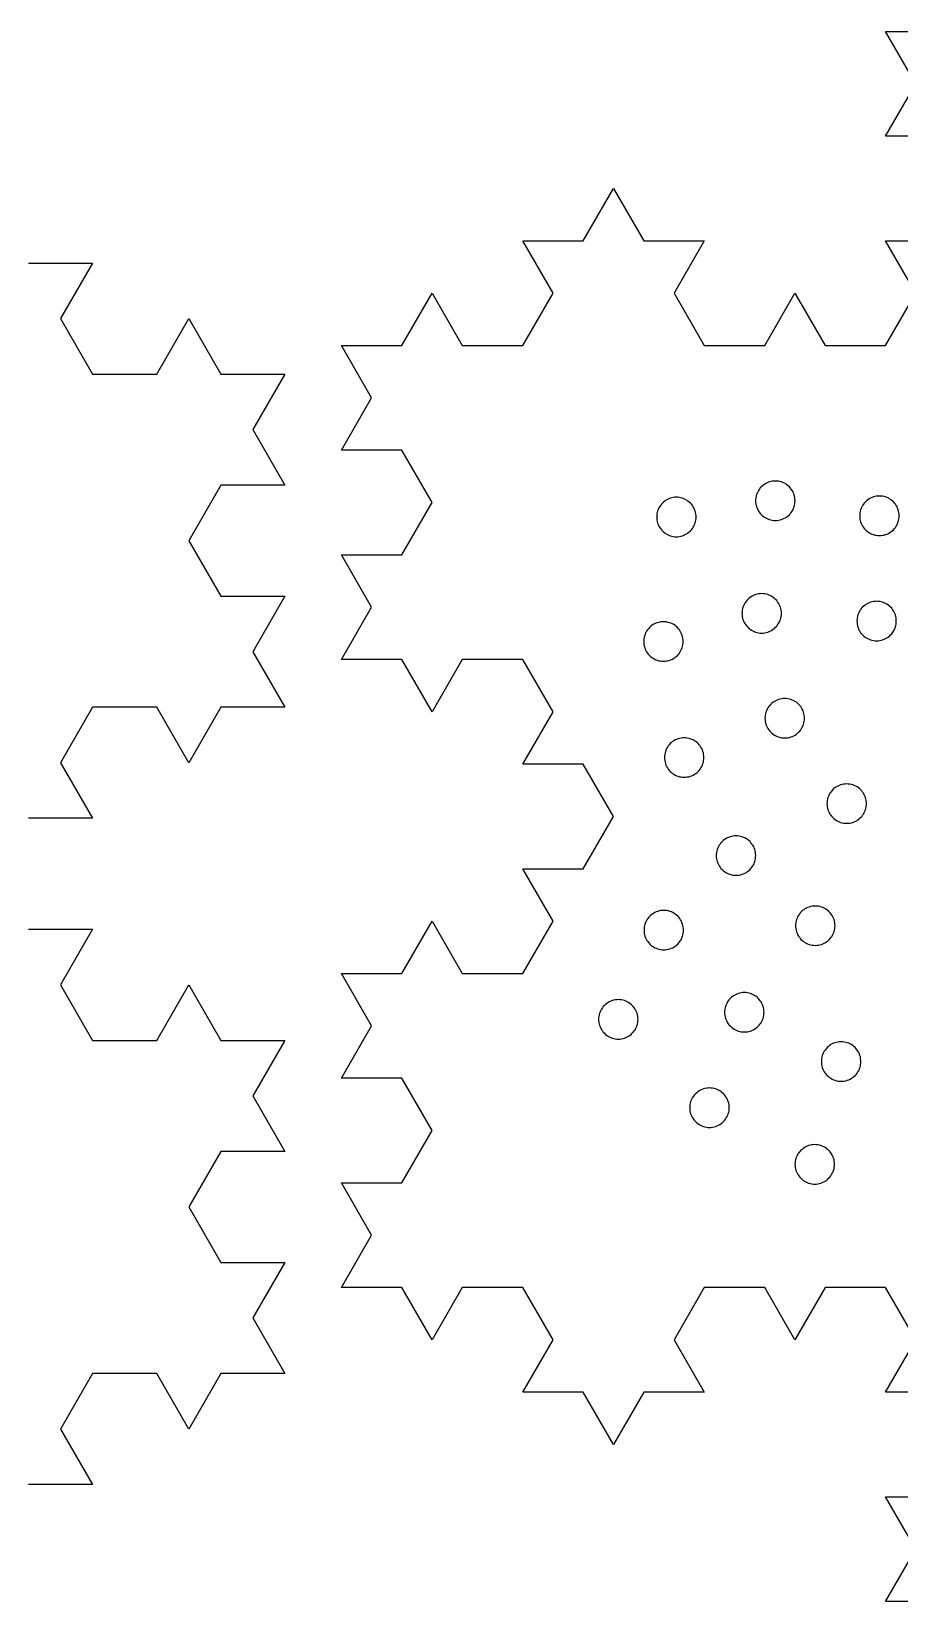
# Model space of a CAD drawing. Header units: millimetres. Extents: x 0 to 377, y 0 to 280.
# Drawn here: x 238.8 to 300.4, y 157.4 to 268.9 of the extents above; entities that cross this region are included whole.
import ezdxf

# ---------------------------------------------------------------- set-up
doc = ezdxf.new("R2010")
doc.units = ezdxf.units.MM
doc.layers.add('CUT', color=1, linetype='Continuous')

msp = doc.modelspace()

# ---------------------------------------------------------------- linework, layer by layer
at = {"layer": 'CUT'}
for points in [[(303.66, 261.43), (299.37, 261.43), (301.51, 265.14), (299.37, 268.86), (303.66, 268.86)], [(303.66, 172.27), (299.37, 172.27), (301.51, 175.99), (299.37, 179.7), (295.08, 179.7), (292.94, 175.99), (290.79, 179.7), (286.5, 179.7), (284.36, 175.99), (286.5, 172.27), (282.21, 172.27), (280.07, 168.56), (277.92, 172.27), (273.63, 172.27), (275.78, 175.99), (273.63, 179.7), (269.34, 179.7), (267.2, 175.99), (265.05, 179.7), (260.76, 179.7), (262.91, 183.41), (260.76, 187.13), (265.05, 187.13), (267.2, 190.84), (265.05, 194.56), (260.76, 194.56), (262.91, 198.27), (260.76, 201.99), (265.05, 201.99), (267.2, 205.7), (269.34, 201.99), (273.63, 201.99), (275.78, 205.7), (273.63, 209.42), (277.92, 209.42), (280.07, 213.13), (277.92, 216.85), (273.63, 216.85), (275.78, 220.56), (273.63, 224.28), (269.34, 224.28), (267.2, 220.56), (265.05, 224.28), (260.76, 224.28), (262.91, 227.99), (260.76, 231.71), (265.05, 231.71), (267.2, 235.42), (265.05, 239.14), (260.76, 239.14), (262.91, 242.85), (260.76, 246.57), (265.05, 246.57), (267.2, 250.28), (269.34, 246.57), (273.63, 246.57), (275.78, 250.28), (273.63, 254), (277.92, 254), (280.07, 257.71), (282.21, 254), (286.5, 254), (284.36, 250.28), (286.5, 246.57), (290.79, 246.57), (292.94, 250.28), (295.08, 246.57), (299.37, 246.57), (301.51, 250.28), (299.37, 254), (303.66, 254)], [(238.56, 252.41), (243.11, 252.41), (240.84, 248.47), (243.11, 244.53), (247.66, 244.53), (249.94, 248.47), (252.21, 244.53), (256.76, 244.53), (254.49, 240.59), (256.76, 236.65), (252.21, 236.65), (249.94, 232.71), (252.21, 228.77), (256.76, 228.77), (254.49, 224.83), (256.76, 220.89), (252.21, 220.89), (249.94, 216.95), (247.66, 220.89), (243.11, 220.89), (240.84, 216.95), (243.11, 213.01), (238.56, 213.01)], [(238.56, 205.13), (243.11, 205.13), (240.84, 201.19), (243.11, 197.24), (247.66, 197.24), (249.94, 201.19), (252.21, 197.24), (256.76, 197.24), (254.49, 193.3), (256.76, 189.36), (252.21, 189.36), (249.94, 185.42), (252.21, 181.48), (256.76, 181.48), (254.49, 177.54), (256.76, 173.6), (252.21, 173.6), (249.94, 169.66), (247.66, 173.6), (243.11, 173.6), (240.84, 169.66), (243.11, 165.72), (238.56, 165.72)], [(303.66, 157.41), (299.37, 157.41), (301.51, 161.13), (299.37, 164.84), (303.66, 164.84)]]:
    msp.add_lwpolyline(points, dxfattribs=at)
for points in [[(292.84, 235.01), (292.88, 235.11), (292.91, 235.22), (292.93, 235.33), (292.94, 235.43), (292.95, 235.54), (292.94, 235.65), (292.93, 235.76), (292.91, 235.87), (292.88, 235.98), (292.84, 236.08), (292.8, 236.18), (292.74, 236.28), (292.68, 236.37), (292.61, 236.45), (292.54, 236.53), (292.46, 236.61), (292.37, 236.68), (292.28, 236.74), (292.18, 236.79), (292.08, 236.84), (291.98, 236.88), (291.87, 236.91), (291.77, 236.93), (291.66, 236.94), (291.55, 236.94), (291.44, 236.94), (291.33, 236.93), (291.22, 236.91), (291.12, 236.88), (291.01, 236.84), (290.91, 236.79), (290.82, 236.74), (290.73, 236.68), (290.64, 236.61), (290.56, 236.53), (290.48, 236.45), (290.42, 236.37), (290.35, 236.28), (290.3, 236.18), (290.25, 236.08), (290.22, 235.98), (290.19, 235.87), (290.17, 235.76), (290.15, 235.65), (290.15, 235.54), (290.15, 235.43), (290.17, 235.33), (290.19, 235.22), (290.22, 235.11), (290.25, 235.01), (290.3, 234.91), (290.35, 234.81), (290.42, 234.72), (290.48, 234.64), (290.56, 234.55), (290.64, 234.48), (290.73, 234.41), (290.82, 234.35), (290.91, 234.3), (291.01, 234.25), (291.12, 234.21), (291.22, 234.18), (291.33, 234.16), (291.44, 234.15), (291.55, 234.14), (291.66, 234.15), (291.77, 234.16), (291.87, 234.18), (291.98, 234.21), (292.08, 234.25), (292.18, 234.3), (292.28, 234.35), (292.37, 234.41), (292.46, 234.48), (292.54, 234.55), (292.61, 234.64), (292.68, 234.72), (292.74, 234.81), (292.8, 234.91), (292.84, 235.01)], [(285.82, 233.85), (285.86, 233.96), (285.89, 234.06), (285.91, 234.17), (285.92, 234.28), (285.93, 234.39), (285.92, 234.5), (285.91, 234.61), (285.89, 234.72), (285.86, 234.82), (285.82, 234.93), (285.77, 235.03), (285.72, 235.12), (285.66, 235.21), (285.59, 235.3), (285.52, 235.38), (285.43, 235.45), (285.35, 235.52), (285.26, 235.58), (285.16, 235.64), (285.06, 235.68), (284.96, 235.72), (284.85, 235.75), (284.74, 235.77), (284.64, 235.79), (284.53, 235.79), (284.42, 235.79), (284.31, 235.77), (284.2, 235.75), (284.09, 235.72), (283.99, 235.68), (283.89, 235.64), (283.79, 235.58), (283.7, 235.52), (283.62, 235.45), (283.54, 235.38), (283.46, 235.3), (283.39, 235.21), (283.33, 235.12), (283.28, 235.03), (283.23, 234.93), (283.19, 234.82), (283.16, 234.72), (283.14, 234.61), (283.13, 234.5), (283.13, 234.39), (283.13, 234.28), (283.14, 234.17), (283.16, 234.06), (283.19, 233.96), (283.23, 233.85), (283.28, 233.75), (283.33, 233.66), (283.39, 233.57), (283.46, 233.48), (283.54, 233.4), (283.62, 233.33), (283.7, 233.26), (283.79, 233.2), (283.89, 233.14), (283.99, 233.1), (284.09, 233.06), (284.2, 233.03), (284.31, 233.01), (284.42, 232.99), (284.53, 232.99), (284.64, 232.99), (284.74, 233.01), (284.85, 233.03), (284.96, 233.06), (285.06, 233.1), (285.16, 233.14), (285.26, 233.2), (285.35, 233.26), (285.43, 233.33), (285.52, 233.4), (285.59, 233.48), (285.66, 233.57), (285.72, 233.66), (285.77, 233.75), (285.82, 233.85)], [(300.22, 233.94), (300.26, 234.04), (300.29, 234.15), (300.31, 234.26), (300.33, 234.36), (300.33, 234.47), (300.33, 234.58), (300.31, 234.69), (300.29, 234.8), (300.26, 234.91), (300.22, 235.01), (300.18, 235.11), (300.12, 235.21), (300.06, 235.3), (299.99, 235.38), (299.92, 235.46), (299.84, 235.54), (299.75, 235.61), (299.66, 235.67), (299.57, 235.72), (299.47, 235.77), (299.36, 235.81), (299.26, 235.84), (299.15, 235.86), (299.04, 235.87), (298.93, 235.87), (298.82, 235.87), (298.71, 235.86), (298.6, 235.84), (298.5, 235.81), (298.39, 235.77), (298.29, 235.72), (298.2, 235.67), (298.11, 235.61), (298.02, 235.54), (297.94, 235.46), (297.86, 235.38), (297.8, 235.3), (297.74, 235.21), (297.68, 235.11), (297.64, 235.01), (297.6, 234.91), (297.57, 234.8), (297.55, 234.69), (297.53, 234.58), (297.53, 234.47), (297.53, 234.36), (297.55, 234.26), (297.57, 234.15), (297.6, 234.04), (297.64, 233.94), (297.68, 233.84), (297.74, 233.74), (297.8, 233.65), (297.86, 233.57), (297.94, 233.48), (298.02, 233.41), (298.11, 233.34), (298.2, 233.28), (298.29, 233.23), (298.39, 233.18), (298.5, 233.14), (298.6, 233.11), (298.71, 233.09), (298.82, 233.08), (298.93, 233.07), (299.04, 233.08), (299.15, 233.09), (299.26, 233.11), (299.36, 233.14), (299.47, 233.18), (299.57, 233.23), (299.66, 233.28), (299.75, 233.34), (299.84, 233.41), (299.92, 233.48), (299.99, 233.57), (300.06, 233.65), (300.12, 233.74), (300.18, 233.84), (300.22, 233.94)], [(291.87, 227.01), (291.91, 227.12), (291.94, 227.22), (291.96, 227.33), (291.98, 227.44), (291.98, 227.55), (291.98, 227.66), (291.96, 227.77), (291.94, 227.88), (291.91, 227.98), (291.87, 228.08), (291.83, 228.18), (291.77, 228.28), (291.71, 228.37), (291.65, 228.46), (291.57, 228.54), (291.49, 228.61), (291.4, 228.68), (291.31, 228.74), (291.22, 228.8), (291.12, 228.84), (291.01, 228.88), (290.91, 228.91), (290.8, 228.93), (290.69, 228.94), (290.58, 228.95), (290.47, 228.94), (290.36, 228.93), (290.25, 228.91), (290.15, 228.88), (290.05, 228.84), (289.95, 228.8), (289.85, 228.74), (289.76, 228.68), (289.67, 228.61), (289.59, 228.54), (289.52, 228.46), (289.45, 228.37), (289.39, 228.28), (289.33, 228.18), (289.29, 228.08), (289.25, 227.98), (289.22, 227.88), (289.2, 227.77), (289.19, 227.66), (289.18, 227.55), (289.19, 227.44), (289.2, 227.33), (289.22, 227.22), (289.25, 227.12), (289.29, 227.01), (289.33, 226.91), (289.39, 226.82), (289.45, 226.73), (289.52, 226.64), (289.59, 226.56), (289.67, 226.48), (289.76, 226.42), (289.85, 226.36), (289.95, 226.3), (290.05, 226.26), (290.15, 226.22), (290.25, 226.19), (290.36, 226.17), (290.47, 226.15), (290.58, 226.15), (290.69, 226.15), (290.8, 226.17), (290.91, 226.19), (291.01, 226.22), (291.12, 226.26), (291.22, 226.3), (291.31, 226.36), (291.4, 226.42), (291.49, 226.48), (291.57, 226.56), (291.65, 226.64), (291.71, 226.73), (291.77, 226.82), (291.83, 226.91), (291.87, 227.01)], [(300.02, 226.47), (300.06, 226.57), (300.09, 226.68), (300.11, 226.79), (300.13, 226.9), (300.13, 227.01), (300.13, 227.12), (300.11, 227.23), (300.09, 227.33), (300.06, 227.44), (300.02, 227.54), (299.98, 227.64), (299.93, 227.74), (299.86, 227.83), (299.8, 227.92), (299.72, 228), (299.64, 228.07), (299.55, 228.14), (299.46, 228.2), (299.37, 228.26), (299.27, 228.3), (299.16, 228.34), (299.06, 228.37), (298.95, 228.39), (298.84, 228.4), (298.73, 228.41), (298.62, 228.4), (298.51, 228.39), (298.4, 228.37), (298.3, 228.34), (298.2, 228.3), (298.1, 228.26), (298, 228.2), (297.91, 228.14), (297.82, 228.07), (297.74, 228), (297.67, 227.92), (297.6, 227.83), (297.54, 227.74), (297.48, 227.64), (297.44, 227.54), (297.4, 227.44), (297.37, 227.33), (297.35, 227.23), (297.34, 227.12), (297.33, 227.01), (297.34, 226.9), (297.35, 226.79), (297.37, 226.68), (297.4, 226.57), (297.44, 226.47), (297.48, 226.37), (297.54, 226.28), (297.6, 226.18), (297.67, 226.1), (297.74, 226.02), (297.82, 225.94), (297.91, 225.87), (298, 225.81), (298.1, 225.76), (298.2, 225.71), (298.3, 225.68), (298.4, 225.65), (298.51, 225.62), (298.62, 225.61), (298.73, 225.61), (298.84, 225.61), (298.95, 225.62), (299.06, 225.65), (299.16, 225.68), (299.27, 225.71), (299.37, 225.76), (299.46, 225.81), (299.55, 225.87), (299.64, 225.94), (299.72, 226.02), (299.8, 226.1), (299.86, 226.18), (299.93, 226.28), (299.98, 226.37), (300.02, 226.47)], [(284.85, 224.92), (284.9, 225.02), (284.94, 225.12), (284.97, 225.23), (284.99, 225.33), (285, 225.44), (285.01, 225.55), (285, 225.66), (284.99, 225.77), (284.97, 225.88), (284.94, 225.99), (284.9, 226.09), (284.85, 226.19), (284.8, 226.28), (284.74, 226.38), (284.67, 226.46), (284.6, 226.54), (284.52, 226.62), (284.43, 226.69), (284.34, 226.75), (284.24, 226.8), (284.14, 226.85), (284.04, 226.88), (283.93, 226.91), (283.83, 226.94), (283.72, 226.95), (283.61, 226.95), (283.5, 226.95), (283.39, 226.94), (283.28, 226.91), (283.17, 226.88), (283.07, 226.85), (282.97, 226.8), (282.88, 226.75), (282.78, 226.69), (282.7, 226.62), (282.62, 226.54), (282.54, 226.46), (282.47, 226.38), (282.41, 226.28), (282.36, 226.19), (282.31, 226.09), (282.28, 225.99), (282.25, 225.88), (282.22, 225.77), (282.21, 225.66), (282.21, 225.55), (282.21, 225.44), (282.22, 225.33), (282.25, 225.23), (282.28, 225.12), (282.31, 225.02), (282.36, 224.92), (282.41, 224.82), (282.47, 224.73), (282.54, 224.64), (282.62, 224.56), (282.7, 224.49), (282.78, 224.42), (282.88, 224.36), (282.97, 224.31), (283.07, 224.26), (283.17, 224.22), (283.28, 224.19), (283.39, 224.17), (283.5, 224.16), (283.61, 224.15), (283.72, 224.16), (283.83, 224.17), (283.93, 224.19), (284.04, 224.22), (284.14, 224.26), (284.24, 224.31), (284.34, 224.36), (284.43, 224.42), (284.52, 224.49), (284.6, 224.56), (284.67, 224.64), (284.74, 224.73), (284.8, 224.82), (284.85, 224.92)], [(293.46, 219.47), (293.51, 219.57), (293.55, 219.67), (293.58, 219.78), (293.6, 219.89), (293.61, 220), (293.61, 220.11), (293.61, 220.22), (293.6, 220.33), (293.58, 220.43), (293.55, 220.54), (293.51, 220.64), (293.46, 220.74), (293.41, 220.84), (293.35, 220.93), (293.28, 221.02), (293.2, 221.1), (293.12, 221.17), (293.04, 221.24), (292.95, 221.3), (292.85, 221.35), (292.75, 221.4), (292.65, 221.44), (292.54, 221.47), (292.43, 221.49), (292.32, 221.5), (292.21, 221.51), (292.1, 221.5), (292, 221.49), (291.89, 221.47), (291.78, 221.44), (291.68, 221.4), (291.58, 221.35), (291.48, 221.3), (291.39, 221.24), (291.31, 221.17), (291.22, 221.1), (291.15, 221.02), (291.08, 220.93), (291.02, 220.84), (290.97, 220.74), (290.92, 220.64), (290.88, 220.54), (290.85, 220.43), (290.83, 220.33), (290.82, 220.22), (290.81, 220.11), (290.82, 220), (290.83, 219.89), (290.85, 219.78), (290.88, 219.67), (290.92, 219.57), (290.97, 219.47), (291.02, 219.38), (291.08, 219.28), (291.15, 219.2), (291.22, 219.12), (291.31, 219.04), (291.39, 218.97), (291.48, 218.91), (291.58, 218.86), (291.68, 218.81), (291.78, 218.78), (291.89, 218.75), (292, 218.72), (292.1, 218.71), (292.21, 218.71), (292.32, 218.71), (292.43, 218.72), (292.54, 218.75), (292.65, 218.78), (292.75, 218.81), (292.85, 218.86), (292.95, 218.91), (293.04, 218.97), (293.12, 219.04), (293.2, 219.12), (293.28, 219.2), (293.35, 219.28), (293.41, 219.38), (293.46, 219.47)], [(286.37, 216.78), (286.41, 216.89), (286.44, 216.99), (286.46, 217.1), (286.48, 217.21), (286.48, 217.32), (286.48, 217.43), (286.46, 217.54), (286.44, 217.65), (286.41, 217.75), (286.37, 217.86), (286.33, 217.96), (286.27, 218.05), (286.21, 218.14), (286.15, 218.23), (286.07, 218.31), (285.99, 218.38), (285.9, 218.45), (285.81, 218.51), (285.72, 218.57), (285.62, 218.61), (285.51, 218.65), (285.41, 218.68), (285.3, 218.7), (285.19, 218.72), (285.08, 218.72), (284.97, 218.72), (284.86, 218.7), (284.75, 218.68), (284.65, 218.65), (284.54, 218.61), (284.44, 218.57), (284.35, 218.51), (284.26, 218.45), (284.17, 218.38), (284.09, 218.31), (284.02, 218.23), (283.95, 218.14), (283.89, 218.05), (283.83, 217.96), (283.79, 217.86), (283.75, 217.75), (283.72, 217.65), (283.7, 217.54), (283.68, 217.43), (283.68, 217.32), (283.68, 217.21), (283.7, 217.1), (283.72, 216.99), (283.75, 216.89), (283.79, 216.78), (283.83, 216.68), (283.89, 216.59), (283.95, 216.5), (284.02, 216.41), (284.09, 216.33), (284.17, 216.26), (284.26, 216.19), (284.35, 216.13), (284.44, 216.07), (284.54, 216.03), (284.65, 215.99), (284.75, 215.96), (284.86, 215.94), (284.97, 215.92), (285.08, 215.92), (285.19, 215.92), (285.3, 215.94), (285.41, 215.96), (285.51, 215.99), (285.62, 216.03), (285.72, 216.07), (285.81, 216.13), (285.9, 216.19), (285.99, 216.26), (286.07, 216.33), (286.15, 216.41), (286.21, 216.5), (286.27, 216.59), (286.33, 216.68), (286.37, 216.78)], [(297.9, 213.51), (297.94, 213.61), (297.97, 213.72), (297.99, 213.83), (298.01, 213.94), (298.01, 214.05), (298.01, 214.16), (297.99, 214.26), (297.97, 214.37), (297.94, 214.48), (297.9, 214.58), (297.86, 214.68), (297.8, 214.78), (297.74, 214.87), (297.68, 214.95), (297.6, 215.04), (297.52, 215.11), (297.43, 215.18), (297.34, 215.24), (297.25, 215.29), (297.15, 215.34), (297.04, 215.38), (296.94, 215.41), (296.83, 215.43), (296.72, 215.44), (296.61, 215.45), (296.5, 215.44), (296.39, 215.43), (296.28, 215.41), (296.18, 215.38), (296.08, 215.34), (295.98, 215.29), (295.88, 215.24), (295.79, 215.18), (295.7, 215.11), (295.62, 215.04), (295.55, 214.95), (295.48, 214.87), (295.42, 214.78), (295.36, 214.68), (295.32, 214.58), (295.28, 214.48), (295.25, 214.37), (295.23, 214.26), (295.22, 214.16), (295.21, 214.05), (295.22, 213.94), (295.23, 213.83), (295.25, 213.72), (295.28, 213.61), (295.32, 213.51), (295.36, 213.41), (295.42, 213.31), (295.48, 213.22), (295.55, 213.14), (295.62, 213.06), (295.7, 212.98), (295.79, 212.91), (295.88, 212.85), (295.98, 212.8), (296.08, 212.75), (296.18, 212.71), (296.28, 212.68), (296.39, 212.66), (296.5, 212.65), (296.61, 212.65), (296.72, 212.65), (296.83, 212.66), (296.94, 212.68), (297.04, 212.71), (297.15, 212.75), (297.25, 212.8), (297.34, 212.85), (297.43, 212.91), (297.52, 212.98), (297.6, 213.06), (297.68, 213.14), (297.74, 213.22), (297.8, 213.31), (297.86, 213.41), (297.9, 213.51)], [(290.05, 209.83), (290.09, 209.93), (290.12, 210.03), (290.14, 210.14), (290.15, 210.25), (290.16, 210.36), (290.15, 210.47), (290.14, 210.58), (290.12, 210.69), (290.09, 210.79), (290.05, 210.9), (290.01, 211), (289.95, 211.09), (289.89, 211.18), (289.82, 211.27), (289.75, 211.35), (289.67, 211.43), (289.58, 211.49), (289.49, 211.55), (289.39, 211.61), (289.29, 211.65), (289.19, 211.69), (289.09, 211.72), (288.98, 211.74), (288.87, 211.76), (288.76, 211.76), (288.65, 211.76), (288.54, 211.74), (288.43, 211.72), (288.33, 211.69), (288.22, 211.65), (288.12, 211.61), (288.03, 211.55), (287.94, 211.49), (287.85, 211.43), (287.77, 211.35), (287.69, 211.27), (287.63, 211.18), (287.57, 211.09), (287.51, 211), (287.47, 210.9), (287.43, 210.79), (287.4, 210.69), (287.38, 210.58), (287.36, 210.47), (287.36, 210.36), (287.36, 210.25), (287.38, 210.14), (287.4, 210.03), (287.43, 209.93), (287.47, 209.83), (287.51, 209.73), (287.57, 209.63), (287.63, 209.54), (287.69, 209.45), (287.77, 209.37), (287.85, 209.3), (287.94, 209.23), (288.03, 209.17), (288.12, 209.11), (288.22, 209.07), (288.33, 209.03), (288.43, 209), (288.54, 208.98), (288.65, 208.97), (288.76, 208.96), (288.87, 208.97), (288.98, 208.98), (289.09, 209), (289.19, 209.03), (289.29, 209.07), (289.39, 209.11), (289.49, 209.17), (289.58, 209.23), (289.67, 209.3), (289.75, 209.37), (289.82, 209.45), (289.89, 209.54), (289.95, 209.63), (290.01, 209.73), (290.05, 209.83)], [(284.92, 204.53), (284.96, 204.64), (284.99, 204.74), (285.01, 204.85), (285.03, 204.96), (285.03, 205.07), (285.03, 205.18), (285.01, 205.29), (284.99, 205.4), (284.96, 205.5), (284.92, 205.61), (284.88, 205.71), (284.83, 205.8), (284.76, 205.89), (284.7, 205.98), (284.62, 206.06), (284.54, 206.14), (284.45, 206.2), (284.36, 206.26), (284.27, 206.32), (284.17, 206.36), (284.06, 206.4), (283.96, 206.43), (283.85, 206.45), (283.74, 206.47), (283.63, 206.47), (283.52, 206.47), (283.41, 206.45), (283.3, 206.43), (283.2, 206.4), (283.1, 206.36), (283, 206.32), (282.9, 206.26), (282.81, 206.2), (282.72, 206.14), (282.64, 206.06), (282.57, 205.98), (282.5, 205.89), (282.44, 205.8), (282.38, 205.71), (282.34, 205.61), (282.3, 205.5), (282.27, 205.4), (282.25, 205.29), (282.24, 205.18), (282.23, 205.07), (282.24, 204.96), (282.25, 204.85), (282.27, 204.74), (282.3, 204.64), (282.34, 204.53), (282.38, 204.43), (282.44, 204.34), (282.5, 204.25), (282.57, 204.16), (282.64, 204.08), (282.72, 204.01), (282.81, 203.94), (282.9, 203.88), (283, 203.82), (283.1, 203.78), (283.2, 203.74), (283.3, 203.71), (283.41, 203.69), (283.52, 203.67), (283.63, 203.67), (283.74, 203.67), (283.85, 203.69), (283.96, 203.71), (284.06, 203.74), (284.17, 203.78), (284.27, 203.82), (284.36, 203.88), (284.45, 203.94), (284.54, 204.01), (284.62, 204.08), (284.7, 204.16), (284.76, 204.25), (284.83, 204.34), (284.88, 204.43), (284.92, 204.53)], [(295.67, 204.85), (295.71, 204.95), (295.74, 205.06), (295.76, 205.16), (295.77, 205.27), (295.78, 205.38), (295.77, 205.49), (295.76, 205.6), (295.74, 205.71), (295.71, 205.82), (295.67, 205.92), (295.63, 206.02), (295.57, 206.11), (295.51, 206.21), (295.44, 206.29), (295.37, 206.37), (295.29, 206.45), (295.2, 206.52), (295.11, 206.58), (295.01, 206.63), (294.91, 206.68), (294.81, 206.71), (294.71, 206.74), (294.6, 206.77), (294.49, 206.78), (294.38, 206.78), (294.27, 206.78), (294.16, 206.77), (294.05, 206.74), (293.95, 206.71), (293.84, 206.68), (293.74, 206.63), (293.65, 206.58), (293.56, 206.52), (293.47, 206.45), (293.39, 206.37), (293.31, 206.29), (293.25, 206.21), (293.18, 206.11), (293.13, 206.02), (293.09, 205.92), (293.05, 205.82), (293.02, 205.71), (293, 205.6), (292.98, 205.49), (292.98, 205.38), (292.98, 205.27), (293, 205.16), (293.02, 205.06), (293.05, 204.95), (293.09, 204.85), (293.13, 204.75), (293.18, 204.65), (293.25, 204.56), (293.31, 204.47), (293.39, 204.39), (293.47, 204.32), (293.56, 204.25), (293.65, 204.19), (293.74, 204.14), (293.84, 204.09), (293.95, 204.05), (294.05, 204.02), (294.16, 204), (294.27, 203.99), (294.38, 203.98), (294.49, 203.99), (294.6, 204), (294.71, 204.02), (294.81, 204.05), (294.91, 204.09), (295.01, 204.14), (295.11, 204.19), (295.2, 204.25), (295.29, 204.32), (295.37, 204.39), (295.44, 204.47), (295.51, 204.56), (295.57, 204.65), (295.63, 204.75), (295.67, 204.85)], [(290.64, 198.7), (290.68, 198.8), (290.71, 198.91), (290.73, 199.02), (290.74, 199.13), (290.75, 199.24), (290.74, 199.35), (290.73, 199.45), (290.71, 199.56), (290.68, 199.67), (290.64, 199.77), (290.59, 199.87), (290.54, 199.97), (290.48, 200.06), (290.41, 200.15), (290.34, 200.23), (290.26, 200.3), (290.17, 200.37), (290.08, 200.43), (289.98, 200.48), (289.88, 200.53), (289.78, 200.57), (289.67, 200.6), (289.57, 200.62), (289.46, 200.63), (289.35, 200.64), (289.24, 200.63), (289.13, 200.62), (289.02, 200.6), (288.91, 200.57), (288.81, 200.53), (288.71, 200.48), (288.62, 200.43), (288.52, 200.37), (288.44, 200.3), (288.36, 200.23), (288.28, 200.15), (288.21, 200.06), (288.15, 199.97), (288.1, 199.87), (288.05, 199.77), (288.02, 199.67), (287.99, 199.56), (287.96, 199.45), (287.95, 199.35), (287.95, 199.24), (287.95, 199.13), (287.96, 199.02), (287.99, 198.91), (288.02, 198.8), (288.05, 198.7), (288.1, 198.6), (288.15, 198.5), (288.21, 198.41), (288.28, 198.33), (288.36, 198.25), (288.44, 198.17), (288.52, 198.1), (288.62, 198.04), (288.71, 197.99), (288.81, 197.94), (288.91, 197.9), (289.02, 197.87), (289.13, 197.85), (289.24, 197.84), (289.35, 197.84), (289.46, 197.84), (289.57, 197.85), (289.67, 197.87), (289.78, 197.9), (289.88, 197.94), (289.98, 197.99), (290.08, 198.04), (290.17, 198.1), (290.26, 198.17), (290.34, 198.25), (290.41, 198.33), (290.48, 198.41), (290.54, 198.5), (290.59, 198.6), (290.64, 198.7)], [(281.7, 198.2), (281.74, 198.3), (281.77, 198.41), (281.79, 198.52), (281.8, 198.63), (281.81, 198.74), (281.8, 198.84), (281.79, 198.95), (281.77, 199.06), (281.74, 199.17), (281.7, 199.27), (281.66, 199.37), (281.6, 199.47), (281.54, 199.56), (281.47, 199.64), (281.4, 199.72), (281.32, 199.8), (281.23, 199.87), (281.14, 199.93), (281.04, 199.98), (280.94, 200.03), (280.84, 200.07), (280.74, 200.1), (280.63, 200.12), (280.52, 200.13), (280.41, 200.14), (280.3, 200.13), (280.19, 200.12), (280.08, 200.1), (279.98, 200.07), (279.87, 200.03), (279.77, 199.98), (279.68, 199.93), (279.59, 199.87), (279.5, 199.8), (279.42, 199.72), (279.34, 199.64), (279.28, 199.56), (279.22, 199.47), (279.16, 199.37), (279.12, 199.27), (279.08, 199.17), (279.05, 199.06), (279.03, 198.95), (279.01, 198.84), (279.01, 198.74), (279.01, 198.63), (279.03, 198.52), (279.05, 198.41), (279.08, 198.3), (279.12, 198.2), (279.16, 198.1), (279.22, 198), (279.28, 197.91), (279.34, 197.83), (279.42, 197.75), (279.5, 197.67), (279.59, 197.6), (279.68, 197.54), (279.77, 197.49), (279.87, 197.44), (279.98, 197.4), (280.08, 197.37), (280.19, 197.35), (280.3, 197.34), (280.41, 197.34), (280.52, 197.34), (280.63, 197.35), (280.74, 197.37), (280.84, 197.4), (280.94, 197.44), (281.04, 197.49), (281.14, 197.54), (281.23, 197.6), (281.32, 197.67), (281.4, 197.75), (281.47, 197.83), (281.54, 197.91), (281.6, 198), (281.66, 198.1), (281.7, 198.2)], [(297.51, 195.21), (297.55, 195.31), (297.58, 195.41), (297.6, 195.52), (297.61, 195.63), (297.62, 195.74), (297.61, 195.85), (297.6, 195.96), (297.58, 196.07), (297.55, 196.17), (297.51, 196.28), (297.46, 196.38), (297.41, 196.47), (297.35, 196.56), (297.28, 196.65), (297.21, 196.73), (297.12, 196.81), (297.04, 196.87), (296.95, 196.94), (296.85, 196.99), (296.75, 197.04), (296.65, 197.07), (296.54, 197.1), (296.43, 197.12), (296.33, 197.14), (296.22, 197.14), (296.11, 197.14), (296, 197.12), (295.89, 197.1), (295.78, 197.07), (295.68, 197.04), (295.58, 196.99), (295.48, 196.94), (295.39, 196.87), (295.31, 196.81), (295.23, 196.73), (295.15, 196.65), (295.08, 196.56), (295.02, 196.47), (294.97, 196.38), (294.92, 196.28), (294.88, 196.17), (294.85, 196.07), (294.83, 195.96), (294.82, 195.85), (294.82, 195.74), (294.82, 195.63), (294.83, 195.52), (294.85, 195.41), (294.88, 195.31), (294.92, 195.21), (294.97, 195.11), (295.02, 195.01), (295.08, 194.92), (295.15, 194.83), (295.23, 194.75), (295.31, 194.68), (295.39, 194.61), (295.48, 194.55), (295.58, 194.49), (295.68, 194.45), (295.78, 194.41), (295.89, 194.38), (296, 194.36), (296.11, 194.35), (296.22, 194.34), (296.33, 194.35), (296.43, 194.36), (296.54, 194.38), (296.65, 194.41), (296.75, 194.45), (296.85, 194.49), (296.95, 194.55), (297.04, 194.61), (297.12, 194.68), (297.21, 194.75), (297.28, 194.83), (297.35, 194.92), (297.41, 195.01), (297.46, 195.11), (297.51, 195.21)], [(288.17, 191.93), (288.21, 192.04), (288.24, 192.14), (288.26, 192.25), (288.27, 192.36), (288.27, 192.47), (288.27, 192.58), (288.26, 192.69), (288.24, 192.79), (288.21, 192.9), (288.17, 193), (288.12, 193.1), (288.07, 193.2), (288.01, 193.29), (287.94, 193.38), (287.86, 193.46), (287.78, 193.53), (287.7, 193.6), (287.61, 193.66), (287.51, 193.72), (287.41, 193.76), (287.31, 193.8), (287.2, 193.83), (287.09, 193.85), (286.98, 193.86), (286.87, 193.87), (286.76, 193.86), (286.66, 193.85), (286.55, 193.83), (286.44, 193.8), (286.34, 193.76), (286.24, 193.72), (286.14, 193.66), (286.05, 193.6), (285.97, 193.53), (285.88, 193.46), (285.81, 193.38), (285.74, 193.29), (285.68, 193.2), (285.63, 193.1), (285.58, 193), (285.54, 192.9), (285.51, 192.79), (285.49, 192.69), (285.48, 192.58), (285.47, 192.47), (285.48, 192.36), (285.49, 192.25), (285.51, 192.14), (285.54, 192.04), (285.58, 191.93), (285.63, 191.83), (285.68, 191.74), (285.74, 191.64), (285.81, 191.56), (285.88, 191.48), (285.97, 191.4), (286.05, 191.34), (286.14, 191.27), (286.24, 191.22), (286.34, 191.17), (286.44, 191.14), (286.55, 191.11), (286.66, 191.09), (286.76, 191.07), (286.87, 191.07), (286.98, 191.07), (287.09, 191.09), (287.2, 191.11), (287.31, 191.14), (287.41, 191.17), (287.51, 191.22), (287.61, 191.27), (287.7, 191.34), (287.78, 191.4), (287.86, 191.48), (287.94, 191.56), (288.01, 191.64), (288.07, 191.74), (288.12, 191.83), (288.17, 191.93)], [(295.64, 187.91), (295.68, 188.01), (295.71, 188.12), (295.73, 188.23), (295.74, 188.34), (295.74, 188.45), (295.74, 188.56), (295.73, 188.67), (295.71, 188.77), (295.68, 188.88), (295.64, 188.98), (295.59, 189.08), (295.54, 189.18), (295.48, 189.27), (295.41, 189.36), (295.33, 189.44), (295.25, 189.51), (295.17, 189.58), (295.08, 189.64), (294.98, 189.69), (294.88, 189.74), (294.78, 189.78), (294.67, 189.81), (294.56, 189.83), (294.45, 189.84), (294.34, 189.85), (294.23, 189.84), (294.13, 189.83), (294.02, 189.81), (293.91, 189.78), (293.81, 189.74), (293.71, 189.69), (293.61, 189.64), (293.52, 189.58), (293.44, 189.51), (293.35, 189.44), (293.28, 189.36), (293.21, 189.27), (293.15, 189.18), (293.1, 189.08), (293.05, 188.98), (293.01, 188.88), (292.98, 188.77), (292.96, 188.67), (292.95, 188.56), (292.94, 188.45), (292.95, 188.34), (292.96, 188.23), (292.98, 188.12), (293.01, 188.01), (293.05, 187.91), (293.1, 187.81), (293.15, 187.72), (293.21, 187.62), (293.28, 187.54), (293.35, 187.46), (293.44, 187.38), (293.52, 187.31), (293.61, 187.25), (293.71, 187.2), (293.81, 187.15), (293.91, 187.12), (294.02, 187.09), (294.13, 187.06), (294.23, 187.05), (294.34, 187.05), (294.45, 187.05), (294.56, 187.06), (294.67, 187.09), (294.78, 187.12), (294.88, 187.15), (294.98, 187.2), (295.08, 187.25), (295.17, 187.31), (295.25, 187.38), (295.33, 187.46), (295.41, 187.54), (295.48, 187.62), (295.54, 187.72), (295.59, 187.81), (295.64, 187.91)]]:
    msp.add_lwpolyline(points, close=True, dxfattribs=at)

doc.saveas('drawing.dxf')
